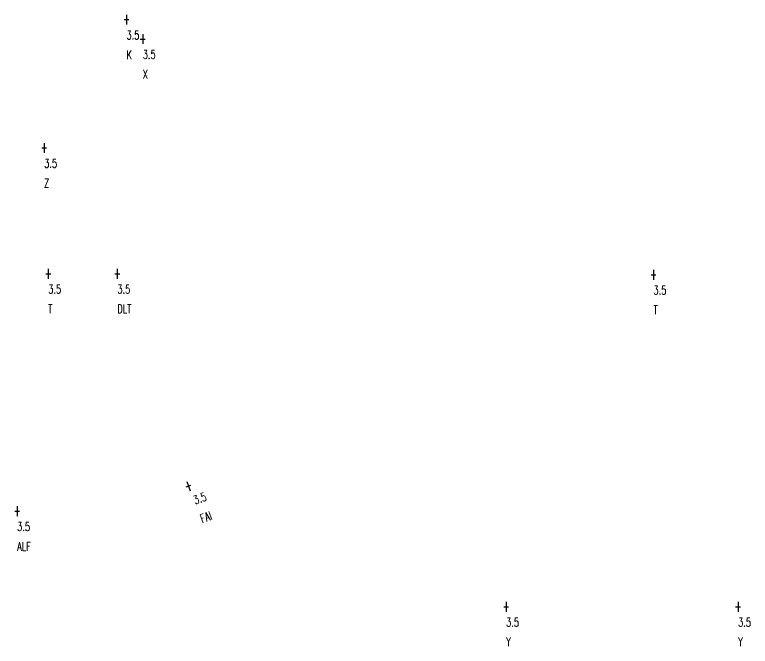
# Model space of a CAD drawing. Extents: x 0 to 841, y 7 to 592.
# Drawn here: x 51.6 to 350.1, y 7 to 263.2 of the extents above; entities that cross this region are included whole.
import ezdxf

# ---------------------------------------------------------------- set-up
doc = ezdxf.new("R2010")
doc.units = 0
doc.header["$LTSCALE"] = 8
doc.header["$MEASUREMENT"] = 0
doc.layers.get('0').update_dxf_attribs({"linetype": 'CONTINUOUS'})
doc.layers.add('ATT', color=5, linetype='CONTINUOUS')
doc.styles.add('HZ', font='txt', dxfattribs={"bigfont": 'hztxt'})

# ---------------------------------------------------------------- blocks, each defined once
blk = doc.blocks.new('BALL', base_point=(3, 2))
at = {"layer": 'ATT'}
for p, q in [((3, 4), (3, 0)), ((2, 2), (4, 2))]:
    blk.add_line(p, q, dxfattribs=at)
at = {"layer": 'ATT', "style": 'HZ', "width": 0.7}
for tag, p in [('HIGH', (3, -6)), ('NAME', (3, -14))]:
    blk.add_attdef(tag, p, '', height=3.5, dxfattribs=at)

msp = doc.modelspace()

# ---------------------------------------------------------------- block references
for p, values in [((96.97, 261.21), {'NAME': 'K', 'HIGH': '3.5'}), ((103.57, 253.35), {'NAME': 'X', 'HIGH': '3.5'}), ((63.58, 209.17), {'NAME': 'Z', 'HIGH': '3.5'}), ((65.22, 158.14), {'NAME': 'T', 'HIGH': '3.5'}), ((93.25, 158.14), {'NAME': 'DLT', 'HIGH': '3.5'}), ((310.8, 157.74), {'NAME': 'T', 'HIGH': '3.5'}), ((52.62, 61.82), {'NAME': 'ALF', 'HIGH': '3.5'}), ((251.02, 23.04), {'NAME': 'Y', 'HIGH': '3.5'}), ((345.14, 23.04), {'NAME': 'Y', 'HIGH': '3.5'})]:
    msp.add_blockref('BALL', p).add_auto_attribs(values)
at = {"rotation": 20}
msp.add_blockref('BALL', (122.17, 72.03), dxfattribs=at).add_auto_attribs({'NAME': 'FAI', 'HIGH': '3.5'})

doc.saveas('drawing.dxf')
